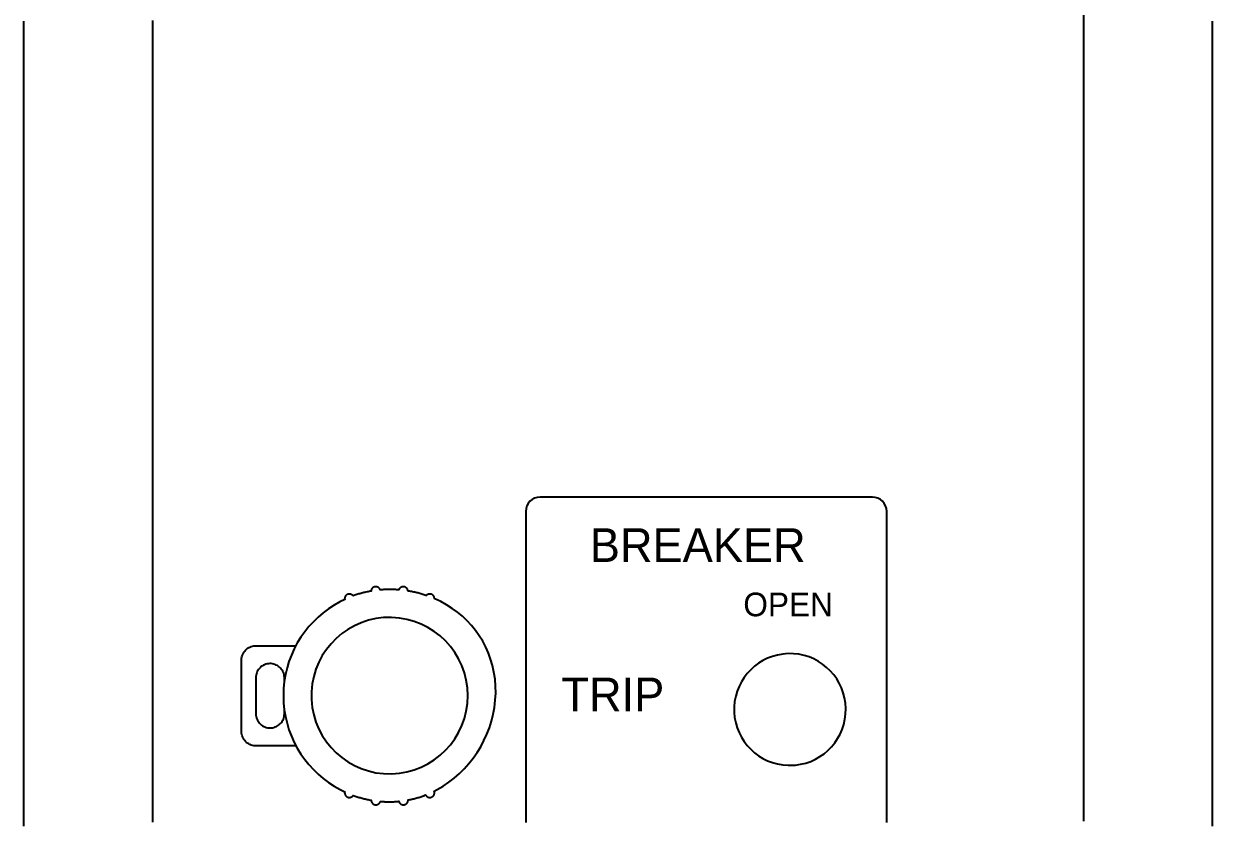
# Model space of a CAD drawing. Extents: x -11 to 35.7, y -8.8 to 26.3.
# Drawn here: x 7.95 to 14.6, y -3.62 to 0.84 of the extents above; entities that cross this region are included whole.
import ezdxf

# ---------------------------------------------------------------- set-up
doc = ezdxf.new("R2010")
doc.units = 0
doc.header["$MEASUREMENT"] = 0
for name, color, linetype in [('1_01__3U_VERTICAL_RACK_MOU', 7, 'CONTINUOUS'), ('1_02__3U_VERTICAL_PANEL_MO', 7, 'CONTINUOUS'), ('2_02__STANDARD_PLUS_SAFELO', 7, 'CONTINUOUS'), ('2_04__STANDARD_PLUS_SAFELO', 7, 'CONTINUOUS')]:
    doc.layers.add(name, color=color, linetype=linetype)

msp = doc.modelspace()

# ---------------------------------------------------------------- linework, layer by layer
at = {"layer": '1_01__3U_VERTICAL_RACK_MOU'}
for points in [[(13.8817, -3.6245), (13.8817, -3.5798), (13.8817, -3.5348), (13.8817, -3.4896), (13.8817, -3.4442), (13.8817, -3.3985), (13.8817, -3.3526), (13.8817, -3.3065), (13.8817, -3.2602), (13.8817, -3.2136), (13.8817, -3.1668), (13.8817, -3.1198), (13.8817, -3.0726), (13.8817, -3.0252), (13.8817, -2.9775), (13.8817, -2.9297), (13.8817, -2.8817), (13.8817, -2.8334), (13.8817, -2.7849), (13.8817, -2.7363), (13.8817, -2.6874), (13.8817, -2.6384), (13.8817, -2.5892), (13.8817, -2.5397), (13.8817, -2.4901), (13.8817, -2.4403), (13.8817, -2.3903), (13.8817, -2.3402), (13.8817, -2.2898), (13.8817, -2.2393), (13.8817, -2.1886), (13.8817, -2.1377), (13.8817, -2.0867), (13.8817, -2.0355), (13.8817, -1.9841), (13.8817, -1.9326), (13.8817, -1.8809), (13.8817, -1.829), (13.8817, -1.7248), (13.8817, -1.62), (13.8817, -1.5146), (13.8817, -1.4087), (13.8817, -1.3022), (13.8817, -1.1951), (13.8817, -1.0875), (13.8817, -0.9794), (13.8817, -0.8709), (13.8817, -0.7618), (13.8817, -0.6524), (13.8817, -0.5424), (13.8817, -0.4321), (13.8817, -0.3214), (13.8817, -0.2103), (13.8817, -0.0988), (13.8817, 0.013), (13.8817, 0.1251), (13.8817, 0.2376), (13.8817, 0.3503), (13.8817, 0.4633), (13.8817, 0.5766), (13.8817, 0.6901), (13.8817, 0.8038), (13.8817, 0.9177)], [(8.6724, 0.8544), (8.6724, 0.7406), (8.6724, 0.627), (8.6724, 0.5136), (8.6724, 0.4005), (8.6724, 0.2877), (8.6724, 0.1751), (8.6724, 0.0628), (8.6724, -0.0492), (8.6724, -0.1608), (8.6724, -0.272), (8.6724, -0.3829), (8.6724, -0.4935), (8.6724, -0.6036), (8.6724, -0.7132), (8.6724, -0.8225), (8.6724, -0.9312), (8.6724, -1.0395), (8.6724, -1.1473), (8.6724, -1.2546), (8.6724, -1.3614), (8.6724, -1.4676), (8.6724, -1.5733), (8.6724, -1.6783), (8.6724, -1.7828), (8.6724, -1.8866), (8.6724, -1.9383), (8.6724, -1.9898), (8.6724, -2.0412), (8.6724, -2.0924), (8.6724, -2.1434), (8.6724, -2.1942), (8.6724, -2.2449), (8.6724, -2.2954), (8.6724, -2.3457), (8.6724, -2.3959), (8.6724, -2.4459), (8.6724, -2.4956), (8.6724, -2.5452), (8.6724, -2.5946), (8.6724, -2.6439), (8.6724, -2.6929), (8.6724, -2.7417), (8.6724, -2.7903), (8.6724, -2.8388), (8.6724, -2.887), (8.6724, -2.935), (8.6724, -2.9829), (8.6724, -3.0305), (8.6724, -3.0779), (8.6724, -3.1251), (8.6724, -3.172), (8.6724, -3.2188), (8.6724, -3.2653), (8.6724, -3.3117), (8.6724, -3.3578), (8.6724, -3.4036), (8.6724, -3.4493), (8.6724, -3.4947), (8.6724, -3.5399), (8.6724, -3.5848), (8.6724, -3.6295)]]:
    msp.add_lwpolyline(points, dxfattribs=at)
at = {"layer": '1_02__3U_VERTICAL_PANEL_MO'}
for points in [[(7.9526, -3.6508), (7.9526, -3.6035), (7.9526, -3.5561), (7.9526, -3.5085), (7.9526, -3.4608), (7.9526, -3.4128), (7.9526, -3.3647), (7.9526, -3.3164), (7.9526, -3.2679), (7.9526, -3.2192), (7.9526, -3.1704), (7.9526, -3.1214), (7.9526, -3.0723), (7.9526, -3.023), (7.9526, -2.9735), (7.9526, -2.9238), (7.9526, -2.874), (7.9526, -2.824), (7.9526, -2.7739), (7.9526, -2.7236), (7.9526, -2.6732), (7.9526, -2.6226), (7.9526, -2.5719), (7.9526, -2.521), (7.9526, -2.4699), (7.9526, -2.4188), (7.9526, -2.316), (7.9526, -2.2127), (7.9526, -2.1088), (7.9526, -2.0044), (7.9526, -1.8994), (7.9526, -1.794), (7.9526, -1.6881), (7.9526, -1.5817), (7.9526, -1.4749), (7.9526, -1.3676), (7.9526, -1.2598), (7.9526, -1.1517), (7.9526, -1.0431), (7.9526, -0.9342), (7.9526, -0.8249), (7.9526, -0.7152), (7.9526, -0.6052), (7.9526, -0.4948), (7.9526, -0.3841), (7.9526, -0.2731), (7.9526, -0.1619), (7.9526, -0.0503), (7.9526, 0.0615), (7.9526, 0.1736), (7.9526, 0.2859), (7.9526, 0.3985), (7.9526, 0.5112), (7.9526, 0.6242), (7.9526, 0.7373), (7.9526, 0.8506)], [(14.5991, 0.8506), (14.5991, 0.7373), (14.5991, 0.6242), (14.5991, 0.5112), (14.5991, 0.3985), (14.5991, 0.2859), (14.5991, 0.1736), (14.5991, 0.0615), (14.5991, -0.0503), (14.5991, -0.1619), (14.5991, -0.2731), (14.5991, -0.3841), (14.5991, -0.4948), (14.5991, -0.6052), (14.5991, -0.7152), (14.5991, -0.8249), (14.5991, -0.9342), (14.5991, -1.0431), (14.5991, -1.1517), (14.5991, -1.2598), (14.5991, -1.3676), (14.5991, -1.4749), (14.5991, -1.5817), (14.5991, -1.6881), (14.5991, -1.794), (14.5991, -1.8994), (14.5991, -2.0044), (14.5991, -2.1088), (14.5991, -2.2127), (14.5991, -2.316), (14.5991, -2.4188), (14.5991, -2.4699), (14.5991, -2.521), (14.5991, -2.5719), (14.5991, -2.6226), (14.5991, -2.6732), (14.5991, -2.7236), (14.5991, -2.7739), (14.5991, -2.824), (14.5991, -2.874), (14.5991, -2.9238), (14.5991, -2.9735), (14.5991, -3.023), (14.5991, -3.0723), (14.5991, -3.1214), (14.5991, -3.1704), (14.5991, -3.2192), (14.5991, -3.2679), (14.5991, -3.3164), (14.5991, -3.3647), (14.5991, -3.4128), (14.5991, -3.4608), (14.5991, -3.5085), (14.5991, -3.5561), (14.5991, -3.6035), (14.5991, -3.6508)]]:
    msp.add_lwpolyline(points, dxfattribs=at)
at = {"layer": '2_02__STANDARD_PLUS_SAFELO'}
for points in [[(12.7787, -3.6319), (12.7787, -3.4829), (12.7787, -3.3339), (12.7787, -3.186), (12.7787, -3.0405), (12.7787, -2.9689), (12.7787, -2.8984), (12.7787, -2.8291), (12.7787, -2.7611), (12.7787, -2.6945), (12.7787, -2.6295), (12.7787, -2.5663), (12.7787, -2.505), (12.7787, -2.4457), (12.7787, -2.3886), (12.7787, -2.3338), (12.7787, -2.2815), (12.7787, -2.2318), (12.7787, -2.1849), (12.7787, -2.141), (12.7787, -2.1), (12.7787, -2.0623), (12.7787, -2.0279), (12.7787, -2.0121), (12.7787, -1.9971), (12.7787, -1.983), (12.7787, -1.9698), (12.7787, -1.9576), (12.7787, -1.9464), (12.7787, -1.9362), (12.7787, -1.9269), (12.7787, -1.9187), (12.7787, -1.9115), (12.7787, -1.9053), (12.7787, -1.9003), (12.7787, -1.8963), (12.7787, -1.8935), (12.7787, -1.8917), (12.7787, -1.8912), (12.7771, -1.875), (12.7724, -1.86), (12.765, -1.8464), (12.7553, -1.8346), (12.7434, -1.8248), (12.7298, -1.8174), (12.7148, -1.8128), (12.6987, -1.8112), (12.6973, -1.8112), (12.6934, -1.8112), (12.6868, -1.8112), (12.6778, -1.8112), (12.6664, -1.8112), (12.6527, -1.8112), (12.6369, -1.8112), (12.6188, -1.8112), (12.5988, -1.8112), (12.5767, -1.8112), (12.5529, -1.8112), (12.5272, -1.8112), (12.4998, -1.8112), (12.4708, -1.8112), (12.4403, -1.8112), (12.4083, -1.8112), (12.375, -1.8112), (12.3403, -1.8112), (12.3045, -1.8112), (12.2676, -1.8112), (12.2297, -1.8112), (12.1908, -1.8112), (12.1106, -1.8112), (12.0277, -1.8112), (11.9428, -1.8112), (11.7694, -1.8112), (11.5961, -1.8112), (11.5111, -1.8112), (11.4282, -1.8112), (11.348, -1.8112), (11.3092, -1.8112), (11.2712, -1.8112), (11.2343, -1.8112), (11.1985, -1.8112), (11.1639, -1.8112), (11.1306, -1.8112), (11.0986, -1.8112), (11.0681, -1.8112), (11.0391, -1.8112), (11.0117, -1.8112), (10.986, -1.8112), (10.9621, -1.8112), (10.9401, -1.8112), (10.92, -1.8112), (10.902, -1.8112), (10.8861, -1.8112), (10.8724, -1.8112), (10.861, -1.8112), (10.852, -1.8112), (10.8455, -1.8112), (10.8415, -1.8112), (10.8402, -1.8112), (10.8241, -1.8128), (10.809, -1.8174), (10.7954, -1.8248), (10.7836, -1.8346), (10.7738, -1.8464), (10.7665, -1.86), (10.7618, -1.875), (10.7602, -1.8912), (10.7602, -1.8912), (10.7602, -1.8917), (10.7602, -1.8935), (10.7602, -1.8963), (10.7602, -1.9003), (10.7602, -1.9053), (10.7602, -1.9115), (10.7602, -1.9187), (10.7602, -1.9269), (10.7602, -1.9362), (10.7602, -1.9464), (10.7602, -1.9576), (10.7602, -1.9698), (10.7602, -1.983), (10.7602, -1.9971), (10.7602, -2.0121), (10.7602, -2.0279), (10.7602, -2.0623), (10.7602, -2.1), (10.7602, -2.141), (10.7602, -2.1849), (10.7602, -2.2318), (10.7602, -2.2815), (10.7602, -2.3338), (10.7602, -2.3886), (10.7602, -2.4457), (10.7602, -2.505), (10.7602, -2.5663), (10.7602, -2.6295), (10.7602, -2.6945), (10.7602, -2.7611), (10.7602, -2.8291), (10.7602, -2.8984), (10.7602, -2.9689), (10.7602, -3.0405), (10.7602, -3.186), (10.7602, -3.3339), (10.7602, -3.4829), (10.7602, -3.6319)], [(9.4748, -3.2024), (9.4725, -3.2024), (9.4659, -3.2024), (9.4555, -3.2024), (9.442, -3.2024), (9.426, -3.2024), (9.4081, -3.2024), (9.3888, -3.2024), (9.3687, -3.2024), (9.3485, -3.2024), (9.3286, -3.2024), (9.3098, -3.2024), (9.2926, -3.2024), (9.2775, -3.2024), (9.2652, -3.2024), (9.2563, -3.2024), (9.2513, -3.2024), (9.2472, -3.2023), (9.2394, -3.2016), (9.2319, -3.2002), (9.2246, -3.1981), (9.2176, -3.1953), (9.2109, -3.1919), (9.2046, -3.188), (9.1988, -3.1835), (9.1933, -3.1784), (9.1884, -3.1729), (9.184, -3.167), (9.1801, -3.1606), (9.1769, -3.1539), (9.1742, -3.1468), (9.1723, -3.1395), (9.171, -3.1318), (9.1704, -3.124), (9.1704, -3.1197), (9.1704, -3.1093), (9.1704, -3.0921), (9.1704, -3.0691), (9.1704, -3.0414), (9.1704, -3.0101), (9.1704, -2.9761), (9.1704, -2.9405), (9.1704, -2.9044), (9.1704, -2.8689), (9.1704, -2.8349), (9.1704, -2.8035), (9.1704, -2.7758), (9.1704, -2.7528), (9.1704, -2.7356), (9.1704, -2.7252), (9.1704, -2.721), (9.171, -2.7131), (9.1723, -2.7055), (9.1742, -2.6981), (9.1769, -2.6911), (9.1801, -2.6843), (9.184, -2.678), (9.1884, -2.672), (9.1933, -2.6665), (9.1988, -2.6615), (9.2046, -2.657), (9.2109, -2.653), (9.2176, -2.6496), (9.2246, -2.6468), (9.2319, -2.6447), (9.2394, -2.6433), (9.2472, -2.6426), (9.2513, -2.6426), (9.2562, -2.6426), (9.2651, -2.6426), (9.2774, -2.6426), (9.2924, -2.6426), (9.3095, -2.6426), (9.3283, -2.6426), (9.348, -2.6426), (9.3682, -2.6426), (9.3882, -2.6426), (9.4074, -2.6426), (9.4253, -2.6426), (9.4412, -2.6426), (9.4546, -2.6426), (9.4649, -2.6426), (9.4715, -2.6426), (9.4739, -2.6426)], [(9.4103, -2.837), (9.4103, -2.8368), (9.4103, -2.8364), (9.4103, -2.8357), (9.4103, -2.8347), (9.4103, -2.8336), (9.4103, -2.8323), (9.4103, -2.831), (9.4103, -2.8296), (9.4103, -2.8281), (9.4103, -2.8267), (9.4103, -2.8254), (9.4103, -2.8241), (9.4103, -2.823), (9.4103, -2.822), (9.4103, -2.8213), (9.4103, -2.8209), (9.4103, -2.8207), (9.4098, -2.813), (9.4085, -2.8055), (9.4066, -2.7983), (9.4041, -2.7914), (9.4009, -2.7848), (9.3972, -2.7785), (9.3929, -2.7727), (9.3882, -2.7672), (9.3829, -2.7623), (9.3773, -2.7578), (9.3712, -2.7538), (9.3648, -2.7503), (9.3581, -2.7475), (9.3511, -2.7452), (9.3438, -2.7437), (9.3363, -2.7428), (9.3286, -2.7426), (9.321, -2.7431), (9.3137, -2.7443), (9.3065, -2.7461), (9.2997, -2.7486), (9.2932, -2.7517), (9.287, -2.7553), (9.2812, -2.7595), (9.2757, -2.7641), (9.2708, -2.7692), (9.2662, -2.7748), (9.2622, -2.7807), (9.2587, -2.7869), (9.2558, -2.7935), (9.2535, -2.8004), (9.2518, -2.8076), (9.2507, -2.8149), (9.2504, -2.8225), (9.2504, -2.8245), (9.2504, -2.8302), (9.2504, -2.839), (9.2504, -2.8505), (9.2504, -2.8642), (9.2504, -2.8796), (9.2504, -2.8963), (9.2504, -2.9137), (9.2504, -2.9313), (9.2504, -2.9487), (9.2504, -2.9653), (9.2504, -2.9807), (9.2504, -2.9944), (9.2504, -3.006), (9.2504, -3.0148), (9.2504, -3.0204), (9.2504, -3.0224), (9.2508, -3.0301), (9.2518, -3.0376), (9.2536, -3.0449), (9.256, -3.0519), (9.259, -3.0585), (9.2626, -3.0649), (9.2667, -3.0708), (9.2713, -3.0764), (9.2764, -3.0815), (9.282, -3.0861), (9.2879, -3.0902), (9.2943, -3.0938), (9.3009, -3.0968), (9.3079, -3.0992), (9.3152, -3.101), (9.3227, -3.102), (9.3304, -3.1024), (9.3379, -3.1021), (9.3453, -3.101), (9.3524, -3.0993), (9.3593, -3.097), (9.3659, -3.0941), (9.3722, -3.0906), (9.3781, -3.0866), (9.3837, -3.0821), (9.3888, -3.0771), (9.3934, -3.0717), (9.3976, -3.0658), (9.4012, -3.0596), (9.4043, -3.0531), (9.4067, -3.0463), (9.4086, -3.0392), (9.4098, -3.0318), (9.4103, -3.0243), (9.4103, -3.0241), (9.4103, -3.0236), (9.4103, -3.0228), (9.4103, -3.0217), (9.4103, -3.0205), (9.4103, -3.019), (9.4103, -3.0175), (9.4103, -3.0159), (9.4103, -3.0143), (9.4103, -3.0127), (9.4103, -3.0112), (9.4103, -3.0098), (9.4103, -3.0085), (9.4103, -3.0075), (9.4103, -3.0066), (9.4103, -3.0061), (9.4103, -3.0059)]]:
    msp.add_lwpolyline(points, dxfattribs=at)
for points in [[(9.4043, -2.9214), (9.4057, -2.9613), (9.4096, -3.0006), (9.416, -3.039), (9.4248, -3.0765), (9.4359, -3.1131), (9.4493, -3.1486), (9.4649, -3.183), (9.4825, -3.2162), (9.5022, -3.2481), (9.5237, -3.2787), (9.5471, -3.3077), (9.5723, -3.3353), (9.5991, -3.3612), (9.6275, -3.3854), (9.6573, -3.4078), (9.6886, -3.4283), (9.7212, -3.4469), (9.7476, -3.46), (9.7475, -3.4603), (9.7475, -3.4606), (9.7475, -3.4608), (9.7474, -3.4611), (9.7474, -3.4614), (9.7473, -3.4616), (9.7473, -3.4619), (9.7473, -3.4622), (9.7472, -3.4624), (9.7472, -3.4627), (9.7472, -3.463), (9.7472, -3.4632), (9.7472, -3.4635), (9.7471, -3.4638), (9.7471, -3.464), (9.7471, -3.4643), (9.7471, -3.4646), (9.7471, -3.4658), (9.7473, -3.4682), (9.7478, -3.4706), (9.7484, -3.4728), (9.7492, -3.475), (9.7502, -3.4771), (9.7513, -3.4791), (9.7527, -3.4809), (9.7541, -3.4827), (9.7558, -3.4843), (9.7575, -3.4857), (9.7594, -3.4871), (9.7614, -3.4882), (9.7635, -3.4892), (9.7657, -3.49), (9.7679, -3.4906), (9.7703, -3.491), (9.7727, -3.4911), (9.7745, -3.4911), (9.776, -3.491), (9.7775, -3.4909), (9.7789, -3.4906), (9.7803, -3.4903), (9.7817, -3.4899), (9.7831, -3.4894), (9.7844, -3.4888), (9.7857, -3.4882), (9.7869, -3.4875), (9.7881, -3.4868), (9.7892, -3.486), (9.7904, -3.4851), (9.7914, -3.4842), (9.7924, -3.4832), (9.7934, -3.4822), (9.7943, -3.4811), (9.7951, -3.48), (9.8, -3.4815), (9.8054, -3.4834), (9.8109, -3.4853), (9.8164, -3.4871), (9.822, -3.4888), (9.8275, -3.4905), (9.8331, -3.4921), (9.8387, -3.4937), (9.8444, -3.4952), (9.85, -3.4967), (9.8557, -3.4981), (9.8614, -3.4994), (9.8671, -3.5007), (9.8728, -3.502), (9.8786, -3.5032), (9.8843, -3.5043), (9.8901, -3.5054), (9.8954, -3.5066), (9.8956, -3.509), (9.896, -3.5113), (9.8965, -3.5136), (9.8973, -3.5157), (9.8983, -3.5178), (9.8994, -3.5198), (9.9006, -3.5216), (9.9021, -3.5234), (9.9036, -3.525), (9.9053, -3.5265), (9.9071, -3.5278), (9.9091, -3.529), (9.9111, -3.53), (9.9132, -3.5308), (9.9154, -3.5315), (9.9177, -3.5319), (9.9201, -3.5322), (9.9224, -3.5322), (9.9244, -3.5321), (9.9264, -3.5318), (9.9283, -3.5314), (9.9301, -3.5309), (9.9319, -3.5302), (9.9336, -3.5294), (9.9353, -3.5285), (9.9369, -3.5274), (9.9384, -3.5263), (9.9398, -3.525), (9.9411, -3.5237), (9.9423, -3.5223), (9.9434, -3.5207), (9.9445, -3.5191), (9.9454, -3.5175), (9.9461, -3.5157), (9.9468, -3.5139), (9.9486, -3.5132), (9.9514, -3.5134), (9.9542, -3.5136), (9.9571, -3.5138), (9.9599, -3.514), (9.9628, -3.5142), (9.9656, -3.5144), (9.9685, -3.5146), (9.9713, -3.5147), (9.9742, -3.5148), (9.9771, -3.515), (9.9799, -3.5151), (9.9828, -3.5152), (9.9857, -3.5152), (9.9886, -3.5153), (9.9914, -3.5153), (9.9943, -3.5154), (9.9972, -3.5154), (10.0002, -3.5154), (10.0031, -3.5154), (10.0061, -3.5153), (10.0091, -3.5153), (10.012, -3.5152), (10.015, -3.5151), (10.0179, -3.515), (10.0209, -3.5148), (10.0238, -3.5147), (10.0268, -3.5145), (10.0297, -3.5144), (10.0326, -3.5142), (10.0356, -3.514), (10.0385, -3.5137), (10.0414, -3.5135), (10.0443, -3.5133), (10.0473, -3.513), (10.0502, -3.5127), (10.0508, -3.5145), (10.0515, -3.5163), (10.0524, -3.5181), (10.0533, -3.5197), (10.0544, -3.5213), (10.0556, -3.5228), (10.0568, -3.5242), (10.0582, -3.5256), (10.0597, -3.5268), (10.0612, -3.5279), (10.0628, -3.5289), (10.0646, -3.5298), (10.0663, -3.5305), (10.0682, -3.5311), (10.0701, -3.5316), (10.072, -3.532), (10.074, -3.5322), (10.0761, -3.5322), (10.0786, -3.5321), (10.0809, -3.5317), (10.0832, -3.5311), (10.0854, -3.5304), (10.0875, -3.5294), (10.0895, -3.5283), (10.0914, -3.527), (10.0932, -3.5256), (10.0948, -3.524), (10.0963, -3.5223), (10.0977, -3.5204), (10.0989, -3.5185), (10.0999, -3.5164), (10.1007, -3.5142), (10.1014, -3.512), (10.1018, -3.5097), (10.1021, -3.5073), (10.1021, -3.5058), (10.1021, -3.5058), (10.1021, -3.5057), (10.1021, -3.5057), (10.1021, -3.5057), (10.1021, -3.5056), (10.1021, -3.5056), (10.1021, -3.5056), (10.1021, -3.5055), (10.1021, -3.5055), (10.1021, -3.5055), (10.1021, -3.5055), (10.1021, -3.5054), (10.1021, -3.5054), (10.102, -3.5054), (10.102, -3.5053), (10.102, -3.5053), (10.102, -3.5053), (10.1056, -3.5046), (10.1113, -3.5034), (10.1169, -3.5022), (10.1226, -3.5009), (10.1282, -3.4996), (10.1338, -3.4982), (10.1393, -3.4968), (10.1449, -3.4953), (10.1504, -3.4937), (10.1559, -3.4921), (10.1614, -3.4905), (10.1669, -3.4888), (10.1724, -3.487), (10.1778, -3.4852), (10.1832, -3.4833), (10.1886, -3.4814), (10.1939, -3.4794), (10.1992, -3.4773), (10.2007, -3.4782), (10.2016, -3.4795), (10.2025, -3.4808), (10.2035, -3.482), (10.2046, -3.4832), (10.2057, -3.4843), (10.2069, -3.4853), (10.2082, -3.4863), (10.2095, -3.4872), (10.2109, -3.488), (10.2123, -3.4887), (10.2138, -3.4893), (10.2153, -3.4899), (10.2168, -3.4903), (10.2184, -3.4907), (10.2201, -3.491), (10.2217, -3.4911), (10.2235, -3.4912), (10.2259, -3.491), (10.2283, -3.4907), (10.2306, -3.4902), (10.2328, -3.4894), (10.2349, -3.4885), (10.2369, -3.4874), (10.2388, -3.4861), (10.2406, -3.4847), (10.2423, -3.4831), (10.2438, -3.4814), (10.2452, -3.4796), (10.2464, -3.4777), (10.2474, -3.4756), (10.2483, -3.4734), (10.249, -3.4712), (10.2495, -3.4689), (10.2497, -3.4665), (10.2498, -3.4646), (10.2498, -3.464), (10.2497, -3.4635), (10.2497, -3.463), (10.2497, -3.4624), (10.2496, -3.4619), (10.2495, -3.4614), (10.2495, -3.4608), (10.2494, -3.4603), (10.2493, -3.4598), (10.2492, -3.4593), (10.249, -3.4588), (10.2489, -3.4583), (10.2488, -3.4578), (10.2486, -3.4573), (10.2485, -3.4568), (10.2483, -3.4563), (10.2481, -3.4558), (10.265, -3.4467), (10.298, -3.4274), (10.3298, -3.406), (10.3601, -3.3827), (10.3889, -3.3574), (10.4162, -3.3305), (10.4419, -3.3019), (10.4658, -3.2717), (10.4879, -3.2401), (10.5082, -3.2071), (10.5264, -3.1729), (10.5426, -3.1376), (10.5567, -3.1013), (10.5685, -3.064), (10.578, -3.0259), (10.5851, -2.9871), (10.5897, -2.9477), (10.5918, -2.9078), (10.5912, -2.8679), (10.588, -2.8289), (10.5823, -2.7908), (10.5742, -2.7539), (10.5637, -2.718), (10.551, -2.6832), (10.5361, -2.6498), (10.5191, -2.6175), (10.5001, -2.5867), (10.4791, -2.5573), (10.4563, -2.5293), (10.4317, -2.5029), (10.4055, -2.478), (10.3776, -2.4549), (10.3482, -2.4335), (10.3174, -2.4138), (10.2853, -2.396), (10.2519, -2.3802), (10.2496, -2.377), (10.2492, -2.3746), (10.2487, -2.3724), (10.248, -2.3702), (10.2471, -2.3681), (10.246, -2.3661), (10.2447, -2.3642), (10.2433, -2.3624), (10.2418, -2.3607), (10.2401, -2.3592), (10.2383, -2.3579), (10.2364, -2.3567), (10.2344, -2.3556), (10.2322, -2.3548), (10.23, -2.3541), (10.2277, -2.3536), (10.2254, -2.3533), (10.2231, -2.3532), (10.2219, -2.3533), (10.2206, -2.3534), (10.2194, -2.3535), (10.2182, -2.3537), (10.217, -2.354), (10.2158, -2.3543), (10.2146, -2.3547), (10.2135, -2.3551), (10.2124, -2.3556), (10.2113, -2.3561), (10.2103, -2.3567), (10.2093, -2.3573), (10.2083, -2.358), (10.2073, -2.3587), (10.2064, -2.3594), (10.2055, -2.3602), (10.2047, -2.361), (10.2021, -2.3608), (10.1965, -2.359), (10.1909, -2.3572), (10.1852, -2.3554), (10.1795, -2.3538), (10.1739, -2.3521), (10.1681, -2.3505), (10.1624, -2.349), (10.1566, -2.3475), (10.1508, -2.3461), (10.145, -2.3447), (10.1392, -2.3434), (10.1333, -2.3421), (10.1274, -2.3409), (10.1215, -2.3397), (10.1156, -2.3386), (10.1097, -2.3376), (10.1037, -2.3366), (10.1011, -2.3348), (10.1007, -2.3326), (10.1001, -2.3305), (10.0994, -2.3284), (10.0985, -2.3265), (10.0974, -2.3246), (10.0962, -2.3228), (10.0948, -2.3211), (10.0934, -2.3196), (10.0918, -2.3181), (10.0901, -2.3168), (10.0882, -2.3157), (10.0863, -2.3147), (10.0843, -2.3138), (10.0822, -2.3131), (10.0801, -2.3126), (10.0778, -2.3123), (10.0755, -2.3122), (10.0735, -2.3122), (10.0716, -2.3124), (10.0698, -2.3127), (10.068, -2.3131), (10.0662, -2.3137), (10.0645, -2.3144), (10.0628, -2.3152), (10.0613, -2.3161), (10.0598, -2.3171), (10.0583, -2.3182), (10.057, -2.3194), (10.0557, -2.3207), (10.0545, -2.3221), (10.0535, -2.3236), (10.0525, -2.3251), (10.0516, -2.3267), (10.0508, -2.3284), (10.0501, -2.33), (10.0472, -2.3298), (10.0443, -2.3296), (10.0414, -2.3294), (10.0384, -2.3292), (10.0355, -2.329), (10.0326, -2.3288), (10.0297, -2.3287), (10.0267, -2.3285), (10.0238, -2.3284), (10.0209, -2.3283), (10.0179, -2.3282), (10.015, -2.3281), (10.012, -2.328), (10.0091, -2.328), (10.0061, -2.3279), (10.0031, -2.3279), (10.0002, -2.3279), (9.9972, -2.3279), (9.9943, -2.3279), (9.9913, -2.3279), (9.9884, -2.3279), (9.9855, -2.328), (9.9825, -2.3281), (9.9796, -2.3282), (9.9767, -2.3283), (9.9738, -2.3284), (9.9709, -2.3285), (9.968, -2.3287), (9.9651, -2.3289), (9.9622, -2.329), (9.9593, -2.3292), (9.9564, -2.3294), (9.9535, -2.3296), (9.9506, -2.3299), (9.9477, -2.3301), (9.9459, -2.3294), (9.9452, -2.3277), (9.9444, -2.326), (9.9434, -2.3245), (9.9424, -2.323), (9.9413, -2.3215), (9.94, -2.3202), (9.9387, -2.3189), (9.9373, -2.3177), (9.9359, -2.3166), (9.9343, -2.3157), (9.9327, -2.3148), (9.931, -2.3141), (9.9293, -2.3134), (9.9275, -2.3129), (9.9256, -2.3125), (9.9237, -2.3123), (9.9218, -2.3122), (9.9196, -2.3122), (9.9173, -2.3124), (9.915, -2.3129), (9.9129, -2.3135), (9.9108, -2.3143), (9.9088, -2.3153), (9.9069, -2.3164), (9.9051, -2.3176), (9.9035, -2.3191), (9.9019, -2.3206), (9.9005, -2.3223), (9.8992, -2.3241), (9.8981, -2.326), (9.8971, -2.328), (9.8963, -2.33), (9.8957, -2.3322), (9.8952, -2.3344), (9.8949, -2.3367), (9.8897, -2.3379), (9.8838, -2.339), (9.8781, -2.3401), (9.8723, -2.3413), (9.8665, -2.3426), (9.8608, -2.3439), (9.8551, -2.3453), (9.8494, -2.3467), (9.8437, -2.3482), (9.8381, -2.3497), (9.8325, -2.3513), (9.8269, -2.3529), (9.8213, -2.3546), (9.8157, -2.3564), (9.8102, -2.3582), (9.8047, -2.36), (9.7992, -2.3619), (9.7944, -2.3635), (9.7935, -2.3625), (9.7926, -2.3615), (9.7917, -2.3605), (9.7907, -2.3596), (9.7896, -2.3588), (9.7886, -2.358), (9.7875, -2.3572), (9.7863, -2.3566), (9.7851, -2.3559), (9.7839, -2.3554), (9.7826, -2.3548), (9.7813, -2.3544), (9.78, -2.354), (9.7787, -2.3537), (9.7773, -2.3535), (9.7759, -2.3533), (9.7745, -2.3532), (9.7727, -2.3532), (9.7703, -2.3534), (9.7679, -2.3538), (9.7657, -2.3544), (9.7635, -2.3552), (9.7614, -2.3562), (9.7594, -2.3573), (9.7575, -2.3586), (9.7557, -2.3601), (9.7541, -2.3617), (9.7526, -2.3635), (9.7513, -2.3653), (9.7502, -2.3673), (9.7492, -2.3694), (9.7484, -2.3716), (9.7477, -2.3738), (9.7473, -2.3762), (9.7471, -2.3786), (9.7471, -2.3798), (9.7471, -2.38), (9.7471, -2.3802), (9.7471, -2.3804), (9.7471, -2.3806), (9.7471, -2.3808), (9.7472, -2.381), (9.7472, -2.3812), (9.7472, -2.3814), (9.7472, -2.3816), (9.7473, -2.3818), (9.7473, -2.382), (9.7473, -2.3822), (9.7473, -2.3824), (9.7474, -2.3826), (9.7474, -2.3828), (9.7474, -2.383), (9.7475, -2.3832), (9.7211, -2.3964), (9.6885, -2.4149), (9.6572, -2.4355), (9.6274, -2.4579), (9.599, -2.4821), (9.5722, -2.508), (9.5471, -2.5355), (9.5237, -2.5645), (9.5022, -2.5951), (9.4825, -2.6269), (9.4649, -2.6601), (9.4493, -2.6945), (9.4359, -2.73), (9.4248, -2.7665), (9.416, -2.804), (9.4096, -2.8424), (9.4057, -2.8816)], [(10.4356, -2.9216), (10.4334, -2.8776), (10.427, -2.8348), (10.4165, -2.7934), (10.4022, -2.7537), (10.3843, -2.716), (10.363, -2.6802), (10.3385, -2.6468), (10.3111, -2.6159), (10.2808, -2.5878), (10.248, -2.5625), (10.2129, -2.5404), (10.1756, -2.5216), (10.1364, -2.5064), (10.0954, -2.495), (10.053, -2.4875), (10.0092, -2.4843), (9.9649, -2.4854), (9.9218, -2.4908), (9.8801, -2.5002), (9.84, -2.5136), (9.8017, -2.5306), (9.7654, -2.551), (9.7314, -2.5748), (9.6999, -2.6015), (9.671, -2.6311), (9.645, -2.6632), (9.6221, -2.6978), (9.6025, -2.7346), (9.5864, -2.7734), (9.574, -2.8139), (9.5655, -2.856), (9.5611, -2.8995), (9.5611, -2.9438), (9.5655, -2.9873), (9.574, -3.0294), (9.5864, -3.0699), (9.6025, -3.1086), (9.6221, -3.1454), (9.645, -3.18), (9.671, -3.2122), (9.6999, -3.2417), (9.7314, -3.2685), (9.7654, -3.2922), (9.8017, -3.3126), (9.84, -3.3297), (9.8801, -3.343), (9.9218, -3.3525), (9.9649, -3.3579), (10.0092, -3.359), (10.053, -3.3557), (10.0954, -3.3482), (10.1364, -3.3368), (10.1756, -3.3216), (10.2129, -3.3028), (10.248, -3.2807), (10.2808, -3.2555), (10.3111, -3.2273), (10.3385, -3.1964), (10.363, -3.163), (10.3843, -3.1273), (10.4022, -3.0895), (10.4165, -3.0498), (10.427, -3.0085), (10.4334, -2.9657)], [(12.2374, -3.3114), (12.2678, -3.3099), (12.2974, -3.3056), (12.3259, -3.2987), (12.3534, -3.2891), (12.3797, -3.2772), (12.4046, -3.2629), (12.428, -3.2465), (12.4498, -3.2281), (12.4697, -3.2078), (12.4878, -3.1858), (12.5039, -3.1621), (12.5177, -3.137), (12.5293, -3.1105), (12.5384, -3.0828), (12.545, -3.0541), (12.5488, -3.0244), (12.5498, -2.9939), (12.5478, -2.9636), (12.5431, -2.9342), (12.5357, -2.9058), (12.5257, -2.8785), (12.5134, -2.8525), (12.4988, -2.8278), (12.482, -2.8047), (12.4633, -2.7832), (12.4427, -2.7635), (12.4204, -2.7458), (12.3965, -2.7301), (12.3711, -2.7166), (12.3444, -2.7054), (12.3165, -2.6967), (12.2876, -2.6906), (12.2578, -2.6873), (12.2272, -2.6868), (12.1971, -2.6892), (12.1679, -2.6944), (12.1396, -2.7022), (12.1125, -2.7126), (12.0867, -2.7253), (12.0623, -2.7403), (12.0394, -2.7574), (12.0182, -2.7764), (11.9989, -2.7973), (11.9814, -2.8199), (11.9661, -2.8441), (11.953, -2.8697), (11.9422, -2.8966), (11.934, -2.9247), (11.9283, -2.9537), (11.9254, -2.9837), (11.9254, -3.0143), (11.9283, -3.0443), (11.934, -3.0734), (11.9422, -3.1014), (11.953, -3.1283), (11.9661, -3.1539), (11.9814, -3.1781), (11.9989, -3.2007), (12.0182, -3.2216), (12.0394, -3.2406), (12.0623, -3.2577), (12.0867, -3.2727), (12.1125, -3.2854), (12.1396, -3.2958), (12.1679, -3.3036), (12.1971, -3.3088), (12.2272, -3.3112), (12.2374, -3.3114), (12.2374, -3.3114), (12.2374, -3.3114), (12.2374, -3.3114), (12.2374, -3.3114), (12.2374, -3.3114), (12.2374, -3.3114), (12.2374, -3.3114), (12.2374, -3.3114), (12.2374, -3.3114), (12.2374, -3.3114), (12.2374, -3.3114), (12.2374, -3.3114), (12.2374, -3.3114), (12.2374, -3.3114), (12.2374, -3.3114), (12.2374, -3.3114), (12.2374, -3.3114), (12.2374, -3.3114), (12.2374, -3.3114), (12.2374, -3.3114), (12.2374, -3.3114), (12.2374, -3.3114), (12.2374, -3.3114), (12.2374, -3.3114), (12.2374, -3.3114), (12.2374, -3.3114), (12.2374, -3.3114), (12.2374, -3.3114), (12.2374, -3.3114), (12.2374, -3.3114), (12.2374, -3.3114), (12.2374, -3.3114)]]:
    msp.add_lwpolyline(points, close=True, dxfattribs=at)
at = {"layer": '2_04__STANDARD_PLUS_SAFELO'}
for points in [[(12.7787, -3.6319), (12.7787, -3.4829), (12.7787, -3.3339), (12.7787, -3.186), (12.7787, -3.0405), (12.7787, -2.9689), (12.7787, -2.8984), (12.7787, -2.8291), (12.7787, -2.7611), (12.7787, -2.6945), (12.7787, -2.6295), (12.7787, -2.5663), (12.7787, -2.505), (12.7787, -2.4457), (12.7787, -2.3886), (12.7787, -2.3338), (12.7787, -2.2815), (12.7787, -2.2318), (12.7787, -2.1849), (12.7787, -2.141), (12.7787, -2.1), (12.7787, -2.0623), (12.7787, -2.0279), (12.7787, -2.0121), (12.7787, -1.9971), (12.7787, -1.983), (12.7787, -1.9698), (12.7787, -1.9576), (12.7787, -1.9464), (12.7787, -1.9362), (12.7787, -1.9269), (12.7787, -1.9187), (12.7787, -1.9115), (12.7787, -1.9053), (12.7787, -1.9003), (12.7787, -1.8963), (12.7787, -1.8935), (12.7787, -1.8917), (12.7787, -1.8912), (12.7771, -1.875), (12.7724, -1.86), (12.765, -1.8464), (12.7553, -1.8346), (12.7434, -1.8248), (12.7298, -1.8174), (12.7148, -1.8128), (12.6987, -1.8112), (12.6973, -1.8112), (12.6934, -1.8112), (12.6868, -1.8112), (12.6778, -1.8112), (12.6664, -1.8112), (12.6527, -1.8112), (12.6369, -1.8112), (12.6188, -1.8112), (12.5988, -1.8112), (12.5767, -1.8112), (12.5529, -1.8112), (12.5272, -1.8112), (12.4998, -1.8112), (12.4708, -1.8112), (12.4403, -1.8112), (12.4083, -1.8112), (12.375, -1.8112), (12.3403, -1.8112), (12.3045, -1.8112), (12.2676, -1.8112), (12.2297, -1.8112), (12.1908, -1.8112), (12.1106, -1.8112), (12.0277, -1.8112), (11.9428, -1.8112), (11.7694, -1.8112), (11.5961, -1.8112), (11.5111, -1.8112), (11.4282, -1.8112), (11.348, -1.8112), (11.3092, -1.8112), (11.2712, -1.8112), (11.2343, -1.8112), (11.1985, -1.8112), (11.1639, -1.8112), (11.1306, -1.8112), (11.0986, -1.8112), (11.0681, -1.8112), (11.0391, -1.8112), (11.0117, -1.8112), (10.986, -1.8112), (10.9621, -1.8112), (10.9401, -1.8112), (10.92, -1.8112), (10.902, -1.8112), (10.8861, -1.8112), (10.8724, -1.8112), (10.861, -1.8112), (10.852, -1.8112), (10.8455, -1.8112), (10.8415, -1.8112), (10.8402, -1.8112), (10.8241, -1.8128), (10.809, -1.8174), (10.7954, -1.8248), (10.7836, -1.8346), (10.7738, -1.8464), (10.7665, -1.86), (10.7618, -1.875), (10.7602, -1.8912), (10.7602, -1.8912), (10.7602, -1.8917), (10.7602, -1.8935), (10.7602, -1.8963), (10.7602, -1.9003), (10.7602, -1.9053), (10.7602, -1.9115), (10.7602, -1.9187), (10.7602, -1.9269), (10.7602, -1.9362), (10.7602, -1.9464), (10.7602, -1.9576), (10.7602, -1.9698), (10.7602, -1.983), (10.7602, -1.9971), (10.7602, -2.0121), (10.7602, -2.0279), (10.7602, -2.0623), (10.7602, -2.1), (10.7602, -2.141), (10.7602, -2.1849), (10.7602, -2.2318), (10.7602, -2.2815), (10.7602, -2.3338), (10.7602, -2.3886), (10.7602, -2.4457), (10.7602, -2.505), (10.7602, -2.5663), (10.7602, -2.6295), (10.7602, -2.6945), (10.7602, -2.7611), (10.7602, -2.8291), (10.7602, -2.8984), (10.7602, -2.9689), (10.7602, -3.0405), (10.7602, -3.186), (10.7602, -3.3339), (10.7602, -3.4829), (10.7602, -3.6319)], [(9.4748, -3.2024), (9.4725, -3.2024), (9.4659, -3.2024), (9.4555, -3.2024), (9.442, -3.2024), (9.426, -3.2024), (9.4081, -3.2024), (9.3888, -3.2024), (9.3687, -3.2024), (9.3485, -3.2024), (9.3286, -3.2024), (9.3098, -3.2024), (9.2926, -3.2024), (9.2775, -3.2024), (9.2652, -3.2024), (9.2563, -3.2024), (9.2513, -3.2024), (9.2472, -3.2023), (9.2394, -3.2016), (9.2319, -3.2002), (9.2246, -3.1981), (9.2176, -3.1953), (9.2109, -3.1919), (9.2046, -3.188), (9.1988, -3.1835), (9.1933, -3.1784), (9.1884, -3.1729), (9.184, -3.167), (9.1801, -3.1606), (9.1769, -3.1539), (9.1742, -3.1468), (9.1723, -3.1395), (9.171, -3.1318), (9.1704, -3.124), (9.1704, -3.1197), (9.1704, -3.1093), (9.1704, -3.0921), (9.1704, -3.0691), (9.1704, -3.0414), (9.1704, -3.0101), (9.1704, -2.9761), (9.1704, -2.9405), (9.1704, -2.9044), (9.1704, -2.8689), (9.1704, -2.8349), (9.1704, -2.8035), (9.1704, -2.7758), (9.1704, -2.7528), (9.1704, -2.7356), (9.1704, -2.7252), (9.1704, -2.721), (9.171, -2.7131), (9.1723, -2.7055), (9.1742, -2.6981), (9.1769, -2.6911), (9.1801, -2.6843), (9.184, -2.678), (9.1884, -2.672), (9.1933, -2.6665), (9.1988, -2.6615), (9.2046, -2.657), (9.2109, -2.653), (9.2176, -2.6496), (9.2246, -2.6468), (9.2319, -2.6447), (9.2394, -2.6433), (9.2472, -2.6426), (9.2513, -2.6426), (9.2562, -2.6426), (9.2651, -2.6426), (9.2774, -2.6426), (9.2924, -2.6426), (9.3095, -2.6426), (9.3283, -2.6426), (9.348, -2.6426), (9.3682, -2.6426), (9.3882, -2.6426), (9.4074, -2.6426), (9.4253, -2.6426), (9.4412, -2.6426), (9.4546, -2.6426), (9.4649, -2.6426), (9.4715, -2.6426), (9.4739, -2.6426)], [(9.4103, -2.837), (9.4103, -2.8368), (9.4103, -2.8364), (9.4103, -2.8357), (9.4103, -2.8347), (9.4103, -2.8336), (9.4103, -2.8323), (9.4103, -2.831), (9.4103, -2.8296), (9.4103, -2.8281), (9.4103, -2.8267), (9.4103, -2.8254), (9.4103, -2.8241), (9.4103, -2.823), (9.4103, -2.822), (9.4103, -2.8213), (9.4103, -2.8209), (9.4103, -2.8207), (9.4098, -2.813), (9.4085, -2.8055), (9.4066, -2.7983), (9.4041, -2.7914), (9.4009, -2.7848), (9.3972, -2.7785), (9.3929, -2.7727), (9.3882, -2.7672), (9.3829, -2.7623), (9.3773, -2.7578), (9.3712, -2.7538), (9.3648, -2.7503), (9.3581, -2.7475), (9.3511, -2.7452), (9.3438, -2.7437), (9.3363, -2.7428), (9.3286, -2.7426), (9.321, -2.7431), (9.3137, -2.7443), (9.3065, -2.7461), (9.2997, -2.7486), (9.2932, -2.7517), (9.287, -2.7553), (9.2812, -2.7595), (9.2757, -2.7641), (9.2708, -2.7692), (9.2662, -2.7748), (9.2622, -2.7807), (9.2587, -2.7869), (9.2558, -2.7935), (9.2535, -2.8004), (9.2518, -2.8076), (9.2507, -2.8149), (9.2504, -2.8225), (9.2504, -2.8245), (9.2504, -2.8302), (9.2504, -2.839), (9.2504, -2.8505), (9.2504, -2.8642), (9.2504, -2.8796), (9.2504, -2.8963), (9.2504, -2.9137), (9.2504, -2.9313), (9.2504, -2.9487), (9.2504, -2.9653), (9.2504, -2.9807), (9.2504, -2.9944), (9.2504, -3.006), (9.2504, -3.0148), (9.2504, -3.0204), (9.2504, -3.0224), (9.2508, -3.0301), (9.2518, -3.0376), (9.2536, -3.0449), (9.256, -3.0519), (9.259, -3.0585), (9.2626, -3.0649), (9.2667, -3.0708), (9.2713, -3.0764), (9.2764, -3.0815), (9.282, -3.0861), (9.2879, -3.0902), (9.2943, -3.0938), (9.3009, -3.0968), (9.3079, -3.0992), (9.3152, -3.101), (9.3227, -3.102), (9.3304, -3.1024), (9.3379, -3.1021), (9.3453, -3.101), (9.3524, -3.0993), (9.3593, -3.097), (9.3659, -3.0941), (9.3722, -3.0906), (9.3781, -3.0866), (9.3837, -3.0821), (9.3888, -3.0771), (9.3934, -3.0717), (9.3976, -3.0658), (9.4012, -3.0596), (9.4043, -3.0531), (9.4067, -3.0463), (9.4086, -3.0392), (9.4098, -3.0318), (9.4103, -3.0243), (9.4103, -3.0241), (9.4103, -3.0236), (9.4103, -3.0228), (9.4103, -3.0217), (9.4103, -3.0205), (9.4103, -3.019), (9.4103, -3.0175), (9.4103, -3.0159), (9.4103, -3.0143), (9.4103, -3.0127), (9.4103, -3.0112), (9.4103, -3.0098), (9.4103, -3.0085), (9.4103, -3.0075), (9.4103, -3.0066), (9.4103, -3.0061), (9.4103, -3.0059)]]:
    msp.add_lwpolyline(points, dxfattribs=at)
for points in [[(9.4043, -2.9214), (9.4057, -2.9613), (9.4096, -3.0006), (9.416, -3.039), (9.4248, -3.0765), (9.4359, -3.1131), (9.4493, -3.1486), (9.4649, -3.183), (9.4825, -3.2162), (9.5022, -3.2481), (9.5237, -3.2787), (9.5471, -3.3077), (9.5723, -3.3353), (9.5991, -3.3612), (9.6275, -3.3854), (9.6573, -3.4078), (9.6886, -3.4283), (9.7212, -3.4469), (9.7476, -3.46), (9.7475, -3.4603), (9.7475, -3.4606), (9.7475, -3.4608), (9.7474, -3.4611), (9.7474, -3.4614), (9.7473, -3.4616), (9.7473, -3.4619), (9.7473, -3.4622), (9.7472, -3.4624), (9.7472, -3.4627), (9.7472, -3.463), (9.7472, -3.4632), (9.7472, -3.4635), (9.7471, -3.4638), (9.7471, -3.464), (9.7471, -3.4643), (9.7471, -3.4646), (9.7471, -3.4658), (9.7473, -3.4682), (9.7478, -3.4706), (9.7484, -3.4728), (9.7492, -3.475), (9.7502, -3.4771), (9.7513, -3.4791), (9.7527, -3.4809), (9.7541, -3.4827), (9.7558, -3.4843), (9.7575, -3.4857), (9.7594, -3.4871), (9.7614, -3.4882), (9.7635, -3.4892), (9.7657, -3.49), (9.7679, -3.4906), (9.7703, -3.491), (9.7727, -3.4911), (9.7745, -3.4911), (9.776, -3.491), (9.7775, -3.4909), (9.7789, -3.4906), (9.7803, -3.4903), (9.7817, -3.4899), (9.7831, -3.4894), (9.7844, -3.4888), (9.7857, -3.4882), (9.7869, -3.4875), (9.7881, -3.4868), (9.7892, -3.486), (9.7904, -3.4851), (9.7914, -3.4842), (9.7924, -3.4832), (9.7934, -3.4822), (9.7943, -3.4811), (9.7951, -3.48), (9.8, -3.4815), (9.8054, -3.4834), (9.8109, -3.4853), (9.8164, -3.4871), (9.822, -3.4888), (9.8275, -3.4905), (9.8331, -3.4921), (9.8387, -3.4937), (9.8444, -3.4952), (9.85, -3.4967), (9.8557, -3.4981), (9.8614, -3.4994), (9.8671, -3.5007), (9.8728, -3.502), (9.8786, -3.5032), (9.8843, -3.5043), (9.8901, -3.5054), (9.8954, -3.5066), (9.8956, -3.509), (9.896, -3.5113), (9.8965, -3.5136), (9.8973, -3.5157), (9.8983, -3.5178), (9.8994, -3.5198), (9.9006, -3.5216), (9.9021, -3.5234), (9.9036, -3.525), (9.9053, -3.5265), (9.9071, -3.5278), (9.9091, -3.529), (9.9111, -3.53), (9.9132, -3.5308), (9.9154, -3.5315), (9.9177, -3.5319), (9.9201, -3.5322), (9.9224, -3.5322), (9.9244, -3.5321), (9.9264, -3.5318), (9.9283, -3.5314), (9.9301, -3.5309), (9.9319, -3.5302), (9.9336, -3.5294), (9.9353, -3.5285), (9.9369, -3.5274), (9.9384, -3.5263), (9.9398, -3.525), (9.9411, -3.5237), (9.9423, -3.5223), (9.9434, -3.5207), (9.9445, -3.5191), (9.9454, -3.5175), (9.9461, -3.5157), (9.9468, -3.5139), (9.9486, -3.5132), (9.9514, -3.5134), (9.9542, -3.5136), (9.9571, -3.5138), (9.9599, -3.514), (9.9628, -3.5142), (9.9656, -3.5144), (9.9685, -3.5146), (9.9713, -3.5147), (9.9742, -3.5148), (9.9771, -3.515), (9.9799, -3.5151), (9.9828, -3.5152), (9.9857, -3.5152), (9.9886, -3.5153), (9.9914, -3.5153), (9.9943, -3.5154), (9.9972, -3.5154), (10.0002, -3.5154), (10.0031, -3.5154), (10.0061, -3.5153), (10.0091, -3.5153), (10.012, -3.5152), (10.015, -3.5151), (10.0179, -3.515), (10.0209, -3.5148), (10.0238, -3.5147), (10.0268, -3.5145), (10.0297, -3.5144), (10.0326, -3.5142), (10.0356, -3.514), (10.0385, -3.5137), (10.0414, -3.5135), (10.0443, -3.5133), (10.0473, -3.513), (10.0502, -3.5127), (10.0508, -3.5145), (10.0515, -3.5163), (10.0524, -3.5181), (10.0533, -3.5197), (10.0544, -3.5213), (10.0556, -3.5228), (10.0568, -3.5242), (10.0582, -3.5256), (10.0597, -3.5268), (10.0612, -3.5279), (10.0628, -3.5289), (10.0646, -3.5298), (10.0663, -3.5305), (10.0682, -3.5311), (10.0701, -3.5316), (10.072, -3.532), (10.074, -3.5322), (10.0761, -3.5322), (10.0786, -3.5321), (10.0809, -3.5317), (10.0832, -3.5311), (10.0854, -3.5304), (10.0875, -3.5294), (10.0895, -3.5283), (10.0914, -3.527), (10.0932, -3.5256), (10.0948, -3.524), (10.0963, -3.5223), (10.0977, -3.5204), (10.0989, -3.5185), (10.0999, -3.5164), (10.1007, -3.5142), (10.1014, -3.512), (10.1018, -3.5097), (10.1021, -3.5073), (10.1021, -3.5058), (10.1021, -3.5058), (10.1021, -3.5057), (10.1021, -3.5057), (10.1021, -3.5057), (10.1021, -3.5056), (10.1021, -3.5056), (10.1021, -3.5056), (10.1021, -3.5055), (10.1021, -3.5055), (10.1021, -3.5055), (10.1021, -3.5055), (10.1021, -3.5054), (10.1021, -3.5054), (10.102, -3.5054), (10.102, -3.5053), (10.102, -3.5053), (10.102, -3.5053), (10.1056, -3.5046), (10.1113, -3.5034), (10.1169, -3.5022), (10.1226, -3.5009), (10.1282, -3.4996), (10.1338, -3.4982), (10.1393, -3.4968), (10.1449, -3.4953), (10.1504, -3.4937), (10.1559, -3.4921), (10.1614, -3.4905), (10.1669, -3.4888), (10.1724, -3.487), (10.1778, -3.4852), (10.1832, -3.4833), (10.1886, -3.4814), (10.1939, -3.4794), (10.1992, -3.4773), (10.2007, -3.4782), (10.2016, -3.4795), (10.2025, -3.4808), (10.2035, -3.482), (10.2046, -3.4832), (10.2057, -3.4843), (10.2069, -3.4853), (10.2082, -3.4863), (10.2095, -3.4872), (10.2109, -3.488), (10.2123, -3.4887), (10.2138, -3.4893), (10.2153, -3.4899), (10.2168, -3.4903), (10.2184, -3.4907), (10.2201, -3.491), (10.2217, -3.4911), (10.2235, -3.4912), (10.2259, -3.491), (10.2283, -3.4907), (10.2306, -3.4902), (10.2328, -3.4894), (10.2349, -3.4885), (10.2369, -3.4874), (10.2388, -3.4861), (10.2406, -3.4847), (10.2423, -3.4831), (10.2438, -3.4814), (10.2452, -3.4796), (10.2464, -3.4777), (10.2474, -3.4756), (10.2483, -3.4734), (10.249, -3.4712), (10.2495, -3.4689), (10.2497, -3.4665), (10.2498, -3.4646), (10.2498, -3.464), (10.2497, -3.4635), (10.2497, -3.463), (10.2497, -3.4624), (10.2496, -3.4619), (10.2495, -3.4614), (10.2495, -3.4608), (10.2494, -3.4603), (10.2493, -3.4598), (10.2492, -3.4593), (10.249, -3.4588), (10.2489, -3.4583), (10.2488, -3.4578), (10.2486, -3.4573), (10.2485, -3.4568), (10.2483, -3.4563), (10.2481, -3.4558), (10.265, -3.4467), (10.298, -3.4274), (10.3298, -3.406), (10.3601, -3.3827), (10.3889, -3.3574), (10.4162, -3.3305), (10.4419, -3.3019), (10.4658, -3.2717), (10.4879, -3.2401), (10.5082, -3.2071), (10.5264, -3.1729), (10.5426, -3.1376), (10.5567, -3.1013), (10.5685, -3.064), (10.578, -3.0259), (10.5851, -2.9871), (10.5897, -2.9477), (10.5918, -2.9078), (10.5912, -2.8679), (10.588, -2.8289), (10.5823, -2.7908), (10.5742, -2.7539), (10.5637, -2.718), (10.551, -2.6832), (10.5361, -2.6498), (10.5191, -2.6175), (10.5001, -2.5867), (10.4791, -2.5573), (10.4563, -2.5293), (10.4317, -2.5029), (10.4055, -2.478), (10.3776, -2.4549), (10.3482, -2.4335), (10.3174, -2.4138), (10.2853, -2.396), (10.2519, -2.3802), (10.2496, -2.377), (10.2492, -2.3746), (10.2487, -2.3724), (10.248, -2.3702), (10.2471, -2.3681), (10.246, -2.3661), (10.2447, -2.3642), (10.2433, -2.3624), (10.2418, -2.3607), (10.2401, -2.3592), (10.2383, -2.3579), (10.2364, -2.3567), (10.2344, -2.3556), (10.2322, -2.3548), (10.23, -2.3541), (10.2277, -2.3536), (10.2254, -2.3533), (10.2231, -2.3532), (10.2219, -2.3533), (10.2206, -2.3534), (10.2194, -2.3535), (10.2182, -2.3537), (10.217, -2.354), (10.2158, -2.3543), (10.2146, -2.3547), (10.2135, -2.3551), (10.2124, -2.3556), (10.2113, -2.3561), (10.2103, -2.3567), (10.2093, -2.3573), (10.2083, -2.358), (10.2073, -2.3587), (10.2064, -2.3594), (10.2055, -2.3602), (10.2047, -2.361), (10.2021, -2.3608), (10.1965, -2.359), (10.1909, -2.3572), (10.1852, -2.3554), (10.1795, -2.3538), (10.1739, -2.3521), (10.1681, -2.3505), (10.1624, -2.349), (10.1566, -2.3475), (10.1508, -2.3461), (10.145, -2.3447), (10.1392, -2.3434), (10.1333, -2.3421), (10.1274, -2.3409), (10.1215, -2.3397), (10.1156, -2.3386), (10.1097, -2.3376), (10.1037, -2.3366), (10.1011, -2.3348), (10.1007, -2.3326), (10.1001, -2.3305), (10.0994, -2.3284), (10.0985, -2.3265), (10.0974, -2.3246), (10.0962, -2.3228), (10.0948, -2.3211), (10.0934, -2.3196), (10.0918, -2.3181), (10.0901, -2.3168), (10.0882, -2.3157), (10.0863, -2.3147), (10.0843, -2.3138), (10.0822, -2.3131), (10.0801, -2.3126), (10.0778, -2.3123), (10.0755, -2.3122), (10.0735, -2.3122), (10.0716, -2.3124), (10.0698, -2.3127), (10.068, -2.3131), (10.0662, -2.3137), (10.0645, -2.3144), (10.0628, -2.3152), (10.0613, -2.3161), (10.0598, -2.3171), (10.0583, -2.3182), (10.057, -2.3194), (10.0557, -2.3207), (10.0545, -2.3221), (10.0535, -2.3236), (10.0525, -2.3251), (10.0516, -2.3267), (10.0508, -2.3284), (10.0501, -2.33), (10.0472, -2.3298), (10.0443, -2.3296), (10.0414, -2.3294), (10.0384, -2.3292), (10.0355, -2.329), (10.0326, -2.3288), (10.0297, -2.3287), (10.0267, -2.3285), (10.0238, -2.3284), (10.0209, -2.3283), (10.0179, -2.3282), (10.015, -2.3281), (10.012, -2.328), (10.0091, -2.328), (10.0061, -2.3279), (10.0031, -2.3279), (10.0002, -2.3279), (9.9972, -2.3279), (9.9943, -2.3279), (9.9913, -2.3279), (9.9884, -2.3279), (9.9855, -2.328), (9.9825, -2.3281), (9.9796, -2.3282), (9.9767, -2.3283), (9.9738, -2.3284), (9.9709, -2.3285), (9.968, -2.3287), (9.9651, -2.3289), (9.9622, -2.329), (9.9593, -2.3292), (9.9564, -2.3294), (9.9535, -2.3296), (9.9506, -2.3299), (9.9477, -2.3301), (9.9459, -2.3294), (9.9452, -2.3277), (9.9444, -2.326), (9.9434, -2.3245), (9.9424, -2.323), (9.9413, -2.3215), (9.94, -2.3202), (9.9387, -2.3189), (9.9373, -2.3177), (9.9359, -2.3166), (9.9343, -2.3157), (9.9327, -2.3148), (9.931, -2.3141), (9.9293, -2.3134), (9.9275, -2.3129), (9.9256, -2.3125), (9.9237, -2.3123), (9.9218, -2.3122), (9.9196, -2.3122), (9.9173, -2.3124), (9.915, -2.3129), (9.9129, -2.3135), (9.9108, -2.3143), (9.9088, -2.3153), (9.9069, -2.3164), (9.9051, -2.3176), (9.9035, -2.3191), (9.9019, -2.3206), (9.9005, -2.3223), (9.8992, -2.3241), (9.8981, -2.326), (9.8971, -2.328), (9.8963, -2.33), (9.8957, -2.3322), (9.8952, -2.3344), (9.8949, -2.3367), (9.8897, -2.3379), (9.8838, -2.339), (9.8781, -2.3401), (9.8723, -2.3413), (9.8665, -2.3426), (9.8608, -2.3439), (9.8551, -2.3453), (9.8494, -2.3467), (9.8437, -2.3482), (9.8381, -2.3497), (9.8325, -2.3513), (9.8269, -2.3529), (9.8213, -2.3546), (9.8157, -2.3564), (9.8102, -2.3582), (9.8047, -2.36), (9.7992, -2.3619), (9.7944, -2.3635), (9.7935, -2.3625), (9.7926, -2.3615), (9.7917, -2.3605), (9.7907, -2.3596), (9.7896, -2.3588), (9.7886, -2.358), (9.7875, -2.3572), (9.7863, -2.3566), (9.7851, -2.3559), (9.7839, -2.3554), (9.7826, -2.3548), (9.7813, -2.3544), (9.78, -2.354), (9.7787, -2.3537), (9.7773, -2.3535), (9.7759, -2.3533), (9.7745, -2.3532), (9.7727, -2.3532), (9.7703, -2.3534), (9.7679, -2.3538), (9.7657, -2.3544), (9.7635, -2.3552), (9.7614, -2.3562), (9.7594, -2.3573), (9.7575, -2.3586), (9.7557, -2.3601), (9.7541, -2.3617), (9.7526, -2.3635), (9.7513, -2.3653), (9.7502, -2.3673), (9.7492, -2.3694), (9.7484, -2.3716), (9.7477, -2.3738), (9.7473, -2.3762), (9.7471, -2.3786), (9.7471, -2.3798), (9.7471, -2.38), (9.7471, -2.3802), (9.7471, -2.3804), (9.7471, -2.3806), (9.7471, -2.3808), (9.7472, -2.381), (9.7472, -2.3812), (9.7472, -2.3814), (9.7472, -2.3816), (9.7473, -2.3818), (9.7473, -2.382), (9.7473, -2.3822), (9.7473, -2.3824), (9.7474, -2.3826), (9.7474, -2.3828), (9.7474, -2.383), (9.7475, -2.3832), (9.7211, -2.3964), (9.6885, -2.4149), (9.6572, -2.4355), (9.6274, -2.4579), (9.599, -2.4821), (9.5722, -2.508), (9.5471, -2.5355), (9.5237, -2.5645), (9.5022, -2.5951), (9.4825, -2.6269), (9.4649, -2.6601), (9.4493, -2.6945), (9.4359, -2.73), (9.4248, -2.7665), (9.416, -2.804), (9.4096, -2.8424), (9.4057, -2.8816)], [(10.4356, -2.9216), (10.4334, -2.8776), (10.427, -2.8348), (10.4165, -2.7934), (10.4022, -2.7537), (10.3843, -2.716), (10.363, -2.6802), (10.3385, -2.6468), (10.3111, -2.6159), (10.2808, -2.5878), (10.248, -2.5625), (10.2129, -2.5404), (10.1756, -2.5216), (10.1364, -2.5064), (10.0954, -2.495), (10.053, -2.4875), (10.0092, -2.4843), (9.9649, -2.4854), (9.9218, -2.4908), (9.8801, -2.5002), (9.84, -2.5136), (9.8017, -2.5306), (9.7654, -2.551), (9.7314, -2.5748), (9.6999, -2.6015), (9.671, -2.6311), (9.645, -2.6632), (9.6221, -2.6978), (9.6025, -2.7346), (9.5864, -2.7734), (9.574, -2.8139), (9.5655, -2.856), (9.5611, -2.8995), (9.5611, -2.9438), (9.5655, -2.9873), (9.574, -3.0294), (9.5864, -3.0699), (9.6025, -3.1086), (9.6221, -3.1454), (9.645, -3.18), (9.671, -3.2122), (9.6999, -3.2417), (9.7314, -3.2685), (9.7654, -3.2922), (9.8017, -3.3126), (9.84, -3.3297), (9.8801, -3.343), (9.9218, -3.3525), (9.9649, -3.3579), (10.0092, -3.359), (10.053, -3.3557), (10.0954, -3.3482), (10.1364, -3.3368), (10.1756, -3.3216), (10.2129, -3.3028), (10.248, -3.2807), (10.2808, -3.2555), (10.3111, -3.2273), (10.3385, -3.1964), (10.363, -3.163), (10.3843, -3.1273), (10.4022, -3.0895), (10.4165, -3.0498), (10.427, -3.0085), (10.4334, -2.9657)], [(12.2374, -3.3114), (12.2678, -3.3099), (12.2974, -3.3056), (12.3259, -3.2987), (12.3534, -3.2891), (12.3797, -3.2772), (12.4046, -3.2629), (12.428, -3.2465), (12.4498, -3.2281), (12.4697, -3.2078), (12.4878, -3.1858), (12.5039, -3.1621), (12.5177, -3.137), (12.5293, -3.1105), (12.5384, -3.0828), (12.545, -3.0541), (12.5488, -3.0244), (12.5498, -2.9939), (12.5478, -2.9636), (12.5431, -2.9342), (12.5357, -2.9058), (12.5257, -2.8785), (12.5134, -2.8525), (12.4988, -2.8278), (12.482, -2.8047), (12.4633, -2.7832), (12.4427, -2.7635), (12.4204, -2.7458), (12.3965, -2.7301), (12.3711, -2.7166), (12.3444, -2.7054), (12.3165, -2.6967), (12.2876, -2.6906), (12.2578, -2.6873), (12.2272, -2.6868), (12.1971, -2.6892), (12.1679, -2.6944), (12.1396, -2.7022), (12.1125, -2.7126), (12.0867, -2.7253), (12.0623, -2.7403), (12.0394, -2.7574), (12.0182, -2.7764), (11.9989, -2.7973), (11.9814, -2.8199), (11.9661, -2.8441), (11.953, -2.8697), (11.9422, -2.8966), (11.934, -2.9247), (11.9283, -2.9537), (11.9254, -2.9837), (11.9254, -3.0143), (11.9283, -3.0443), (11.934, -3.0734), (11.9422, -3.1014), (11.953, -3.1283), (11.9661, -3.1539), (11.9814, -3.1781), (11.9989, -3.2007), (12.0182, -3.2216), (12.0394, -3.2406), (12.0623, -3.2577), (12.0867, -3.2727), (12.1125, -3.2854), (12.1396, -3.2958), (12.1679, -3.3036), (12.1971, -3.3088), (12.2272, -3.3112), (12.2374, -3.3114), (12.2374, -3.3114), (12.2374, -3.3114), (12.2374, -3.3114), (12.2374, -3.3114), (12.2374, -3.3114), (12.2374, -3.3114), (12.2374, -3.3114), (12.2374, -3.3114), (12.2374, -3.3114), (12.2374, -3.3114), (12.2374, -3.3114), (12.2374, -3.3114), (12.2374, -3.3114), (12.2374, -3.3114), (12.2374, -3.3114), (12.2374, -3.3114), (12.2374, -3.3114), (12.2374, -3.3114), (12.2374, -3.3114), (12.2374, -3.3114), (12.2374, -3.3114), (12.2374, -3.3114), (12.2374, -3.3114), (12.2374, -3.3114), (12.2374, -3.3114), (12.2374, -3.3114), (12.2374, -3.3114), (12.2374, -3.3114), (12.2374, -3.3114), (12.2374, -3.3114), (12.2374, -3.3114), (12.2374, -3.3114)]]:
    msp.add_lwpolyline(points, close=True, dxfattribs=at)

# ---------------------------------------------------------------- texts
at = {"layer": '2_02__STANDARD_PLUS_SAFELO', "attachment_point": 7}
for s, insert, char_height in [('\\fInterstate-Regular|b0|i0|c0|p34;\\W1;BREAKER', (11.1182, -2.174), 0.188889), ('\\fInterstate-Regular|b0|i0|c0|p34;\\W1;OPEN', (11.9767, -2.4795), 0.132222), ('\\fInterstate-Regular|b0|i0|c0|p34;\\W1;TRIP', (10.9595, -3.0097), 0.188889)]:
    msp.add_mtext(s, dxfattribs=dict(at, insert=insert, char_height=char_height))
at = {"layer": '2_04__STANDARD_PLUS_SAFELO', "attachment_point": 7}
for s, insert, char_height in [('\\fInterstate-Regular|b0|i0|c0|p34;\\W1;BREAKER', (11.1182, -2.174), 0.188889), ('\\fInterstate-Regular|b0|i0|c0|p34;\\W1;OPEN', (11.9767, -2.4795), 0.132222), ('\\fInterstate-Regular|b0|i0|c0|p34;\\W1;TRIP', (10.9595, -3.0097), 0.188889)]:
    msp.add_mtext(s, dxfattribs=dict(at, insert=insert, char_height=char_height))

doc.saveas('drawing.dxf')
